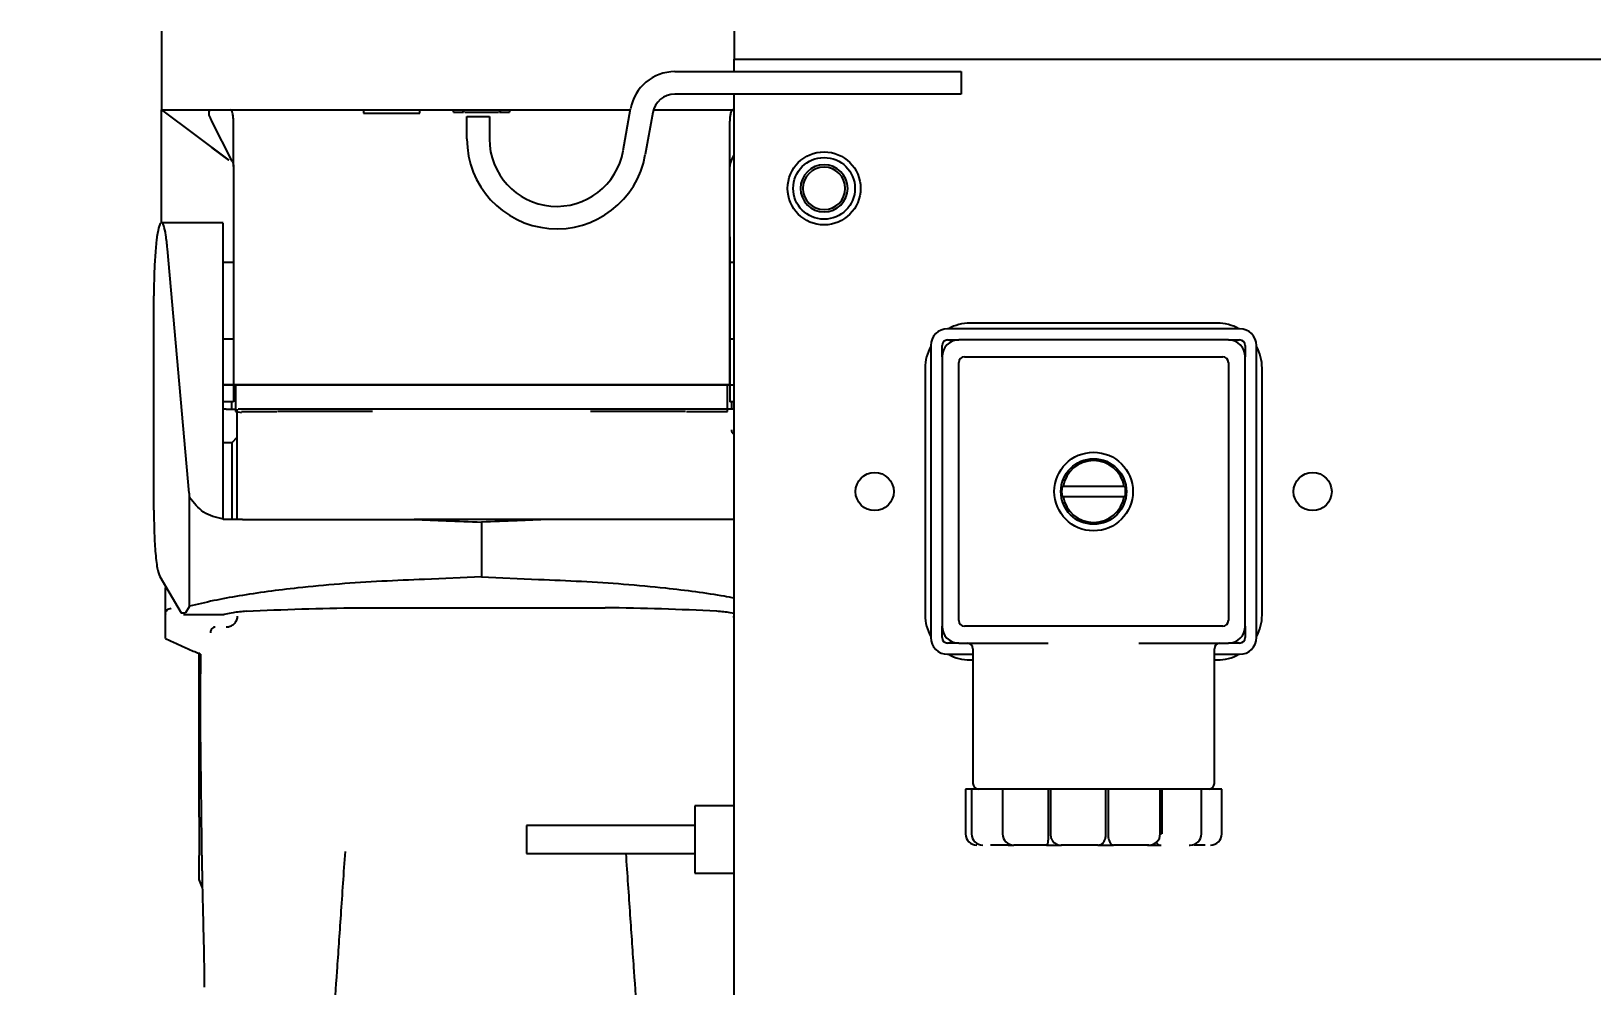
# Model space of a CAD drawing. Header units: inches. Extents: x -347369 to -260369, y 119522 to 149869.
# Drawn here: x -322024.9 to -321886, y 137354.6 to 137439.7 of the extents above; entities that cross this region are included whole.
import ezdxf

# ---------------------------------------------------------------- set-up
doc = ezdxf.new("R2010")
doc.units = ezdxf.units.IN
doc.header["$LTSCALE"] = 300
doc.layers.add('MACCHINA', color=40, linetype='Continuous')
doc.layers.add('QUOTE', color=7, linetype='Continuous')
doc.styles.get("Standard").update_dxf_attribs({"font": 'romans.shx'})
doc.dimstyles.new('sc1a100', dxfattribs={"dimscale": 100, "dimtxt": 3, "dimasz": 3, "dimexe": 0, "dimexo": 0, "dimgap": 1, "dimtad": 1, "dimzin": 12, "dimdsep": 46, "dimtxsty": 'Standard', "dimblk": 'CLOSEDBLANK', "dimcen": 1, "dimclrd": 253, "dimclre": 253, "dimclrt": 2, "dimadec": 0, "dimazin": 3, "dimtfac": 1, "dimtmove": 0, "dimatfit": 1, "dimldrblk": 'CLOSEDBLANK', "dimfxl": 1, "dimtolj": 1, "dimtzin": 0, "dimarcsym": 0})

# ---------------------------------------------------------------- blocks, each defined once
blk = doc.blocks.new('_ClosedBlank')
at = {"color": 0, "linetype": 'ByBlock', "lineweight": -2}
for p, q in [((-1, 0.16667), (0, 0)), ((-1, 0.16667), (-1, -0.16667)), ((0, 0), (-1, -0.16667))]:
    blk.add_line(p, q, dxfattribs=at)
blk = doc.blocks.new('*D28')
at = {"layer": 'Defpoints', "color": 0, "transparency": 16777216}
for p in [(-322483.62, 140399.66), (-321493.68, 139989.61), (-324251.39, 137231.89), (-323921.75, 136508.74), (-322483.62, 136499.66)]:
    blk.add_point(p, dxfattribs=at)
at = {"layer": 'QUOTE', "color": 253, "lineweight": -2, "transparency": 16777216}
for p, q in [((-324251.39, 137231.89), (-324517.44, 136965.84)), ((-322483.62, 136499.66), (-322483.62, 136123.4))]:
    blk.add_line(p, q, dxfattribs=at)
blk.add_arc((-322483.62, 138999.66), 2876.26, 230.97879, 264.02121, dxfattribs=at)
at = {"layer": 'QUOTE', "color": 253, "lineweight": -2, "transparency": 16777216, "xscale": 300, "yscale": 300, "zscale": 300}
for p, rotation in [((-324517.44, 136965.84), 137.9893954922992), ((-322483.62, 136123.4), 357.0106045077002)]:
    blk.add_blockref('_ClosedBlank', p, dxfattribs=dict(at, rotation=rotation))
at = {"layer": 'QUOTE', "color": 2, "transparency": 16777216, "insert": (-323488.65, 136573.31), "char_height": 300, "attachment_point": 5, "rotation": 337.5}
blk.add_mtext('\\A1;45°', dxfattribs=at)
blk = doc.blocks.new('*D38')
at = {"layer": 'Defpoints', "color": 0, "transparency": 16777216}
for p in [(-322483.62, 140399.66), (-323696.06, 139699.66), (-320318.56, 137749.66), (-322483.62, 136499.66), (-321507.47, 136317.71)]:
    blk.add_point(p, dxfattribs=at)
at = {"layer": 'QUOTE', "color": 253, "lineweight": -2, "transparency": 16777216}
for p, q in [((-320318.56, 137749.66), (-320011.93, 137572.62)), ((-322483.62, 136499.66), (-322483.62, 136145.58))]:
    blk.add_line(p, q, dxfattribs=at)
blk.add_arc((-322483.62, 138999.66), 2854.07, 276.02531, 323.97469, dxfattribs=at)
at = {"layer": 'QUOTE', "color": 253, "lineweight": -2, "transparency": 16777216, "xscale": 300, "yscale": 300, "zscale": 300}
for p, rotation in [((-320011.93, 137572.62), 56.98734634615995), ((-322483.62, 136145.58), 183.0126536538403)]:
    blk.add_blockref('_ClosedBlank', p, dxfattribs=dict(at, rotation=rotation))
at = {"layer": 'QUOTE', "color": 2, "transparency": 16777216, "insert": (-321181.59, 136744.46), "char_height": 300, "attachment_point": 5, "rotation": 30}
blk.add_mtext('\\A1;60°', dxfattribs=at)
blk = doc.blocks.new('A$Cad528b1c')
at = {"layer": 'MACCHINA'}
for p, q in [((470.3, -1560), (470.3, -1567)), ((521.3, -1560), (521.3, -1562.5)), ((521.3, -1562.5), (527.3, -1562.5)), ((521.3, -1563.24), (521.3, -1562.5)), ((521.3, -1563.6), (521.3, -1563.24)), ((527.3, -1562.5), (663.3, -1562.5)), ((516.01, -1563.6), (541.5, -1563.6)), ((541.5, -1563.6), (541.5, -1565.6)), ((541.5, -1565.6), (516.01, -1565.6)), ((521.3, -1677), (521.3, -1565.6)), ((470.27, -1566.97), (470.3, -1567)), ((470.3, -1567), (476.3, -1571.5)), ((470.3, -1567), (470.3, -1567)), ((470.64, -1567), (474.72, -1567)), ((474.72, -1567), (478.09, -1567)), ((476.42, -1567), (481.7, -1567)), ((478.09, -1567), (479.59, -1567)), ((479.59, -1567), (489.8, -1567)), ((488.29, -1567), (488.29, -1567.3)), ((488.3, -1567), (488.3, -1567.3)), ((489.8, -1567), (507.8, -1567)), ((493.3, -1567.3), (493.3, -1567)), ((496.3, -1567.2), (496.3, -1567)), ((497.13, -1567), (497.13, -1567.2)), ((497.13, -1567.2), (497.19, -1567.2)), ((497.19, -1567), (497.19, -1567.2)), ((497.3, -1567.2), (500.3, -1567.2)), ((500.41, -1567), (500.41, -1567.2)), ((500.41, -1567.2), (500.47, -1567.2)), ((500.47, -1567), (500.47, -1567.2)), ((500.47, -1567.2), (501.3, -1567.2)), ((501.3, -1567), (501.3, -1567.2)), ((507.8, -1567), (512.05, -1567)), ((511.41, -1570.64), (512.07, -1566.91)), ((514.04, -1567.25), (513.38, -1570.99)), ((514.1, -1567), (518.01, -1567)), ((515.9, -1567), (521.18, -1567)), ((518.01, -1567), (519.51, -1567)), ((519.51, -1567), (521.3, -1567)), ((476.59, -1571.59), (474.77, -1568)), ((476.7, -1572.04), (476.7, -1568)), ((497.5, -1567.6), (499.5, -1567.6)), ((497.5, -1569.6), (497.5, -1567.6)), ((499.5, -1567.6), (499.5, -1569.6)), ((520.9, -1572.04), (520.9, -1568)), ((476.3, -1571.5), (474.82, -1570.39)), ((476.3, -1571.5), (476.3, -1571.5)), ((521.01, -1571.59), (521.3, -1571.01)), ((476.7, -1572.04), (476.7, -1591.5)), ((520.9, -1591.5), (520.9, -1572.04)), ((470.3, -1577.1), (470.3, -1575.23)), ((475.8, -1577.06), (470.3, -1577.06)), ((476.7, -1578.31), (476.7, -1591.5)), ((520.9, -1578.31), (520.9, -1591.5)), ((472.75, -1601.15), (470.83, -1579.38)), ((475.8, -1601.34), (475.8, -1579.38)), ((476.77, -1580.6), (475.73, -1580.6)), ((521.3, -1580.6), (520.9, -1580.6)), ((469.62, -1602.67), (469.62, -1583.56)), ((566.3, -1586.5), (540.3, -1586.5)), ((564.3, -1586), (542.3, -1586)), ((475.73, -1587.4), (476.77, -1587.4)), ((520.9, -1587.4), (521.3, -1587.4)), ((538.8, -1588), (538.8, -1614)), ((539.8, -1589), (539.8, -1588)), ((540.3, -1587.5), (541.3, -1587.5)), ((565.3, -1587.5), (541.3, -1587.5)), ((565.3, -1587.5), (566.3, -1587.5)), ((566.8, -1588), (566.8, -1589)), ((567.8, -1614), (567.8, -1588)), ((539.8, -1589), (539.8, -1613)), ((541.3, -1612.5), (541.3, -1589.5)), ((541.8, -1589), (564.8, -1589)), ((565.3, -1589.5), (565.3, -1612.5)), ((566.8, -1613), (566.8, -1589)), ((538.3, -1590), (538.3, -1612)), ((568.3, -1612), (568.3, -1590)), ((475.7, -1591.5), (476.7, -1591.5)), ((476.7, -1591.5), (480.9, -1591.5)), ((476.7, -1591.5), (476.7, -1591.5)), ((476.7, -1591.5), (476.7, -1593)), ((476.9, -1591.5), (476.9, -1591.68)), ((476.9, -1591.5), (480.56, -1591.5)), ((476.9, -1591.5), (476.9, -1591.5)), ((476.9, -1591.5), (476.9, -1591.5)), ((476.9, -1591.5), (476.9, -1591.5)), ((476.9, -1591.5), (476.9, -1591.5)), ((476.9, -1591.5), (476.9, -1593.86)), ((476.9, -1591.68), (476.9, -1593.86)), ((480.56, -1591.5), (480.64, -1591.5)), ((508.5, -1591.5), (489.1, -1591.5)), ((489.1, -1591.5), (508.5, -1591.5)), ((516.7, -1591.5), (520.9, -1591.5)), ((516.96, -1591.5), (517.06, -1591.5)), ((517.06, -1591.5), (520.7, -1591.5)), ((520.7, -1593.86), (520.7, -1591.5)), ((520.7, -1591.5), (520.7, -1591.5)), ((520.7, -1593.86), (520.7, -1591.5)), ((520.9, -1591.5), (520.9, -1591.5)), ((520.9, -1591.5), (521.3, -1591.5)), ((520.9, -1591.5), (521.3, -1591.5)), ((520.9, -1591.5), (520.9, -1591.5)), ((520.9, -1591.5), (520.9, -1593)), ((476.7, -1593), (475.8, -1593)), ((476.05, -1593.65), (475.8, -1593.65)), ((476.05, -1593.65), (476.9, -1593.65)), ((476.55, -1593.65), (476.55, -1593)), ((477.1, -1593.89), (476.9, -1593.86)), ((476.9, -1593.86), (477.14, -1593.86)), ((476.96, -1593.86), (477.42, -1593.97)), ((477.05, -1603.5), (477.05, -1593.65)), ((477.42, -1593.86), (480.56, -1593.86)), ((508.95, -1593.65), (489.35, -1593.65)), ((517.06, -1593.86), (520.7, -1593.86)), ((521.3, -1593), (520.9, -1593)), ((521.05, -1593), (521.05, -1593.65)), ((521.25, -1593.65), (521.3, -1593.65)), ((476.55, -1596.65), (475.8, -1596.65)), ((477.05, -1596.15), (476.55, -1596.65)), ((476.55, -1596.65), (476.55, -1600.05)), ((521.3, -1596.2), (521.25, -1596.15)), ((476.55, -1600.05), (476.55, -1603.45)), ((550.48, -1600.55), (550.59, -1600.55)), ((556.01, -1600.55), (550.59, -1600.55)), ((556.01, -1600.55), (556.12, -1600.55)), ((472.75, -1601.15), (472.77, -1601.34)), ((472.75, -1601.15), (472.75, -1611.27)), ((472.77, -1601.34), (472.8, -1601.52)), ((472.8, -1611.22), (472.8, -1601.52)), ((550.48, -1601.45), (550.59, -1601.45)), ((550.59, -1601.45), (556.01, -1601.45)), ((556.01, -1601.45), (556.12, -1601.45)), ((475.8, -1603.45), (476.55, -1603.45)), ((475.8, -1603.45), (475.8, -1603.5)), ((477.52, -1603.5), (475.8, -1603.5)), ((477.52, -1603.49), (477.52, -1603.5)), ((504.8, -1603.49), (492.8, -1603.49)), ((520.08, -1603.5), (520.08, -1603.49)), ((521.3, -1603.5), (520.08, -1603.5)), ((498.8, -1603.73), (498.8, -1608.61)), ((470.14, -1608.57), (472.06, -1611.8)), ((470.14, -1608.57), (470.65, -1609.43)), ((498.8, -1608.61), (493.72, -1608.83)), ((498.8, -1608.61), (503.88, -1608.83)), ((470.65, -1610.05), (470.65, -1609.54)), ((470.65, -1611.91), (470.65, -1610.05)), ((470.65, -1611.88), (470.65, -1611.91)), ((470.65, -1614.1), (470.65, -1611.91)), ((472.06, -1611.8), (472.43, -1611.8)), ((472.25, -1611.95), (475.84, -1611.95)), ((472.75, -1611.27), (472.43, -1611.8)), ((472.75, -1611.27), (472.8, -1611.22)), ((487.8, -1611.35), (509.8, -1611.35)), ((521.3, -1611.87), (520.93, -1611.8)), ((476.25, -1613.07), (476.05, -1613.09)), ((521.3, -1612.37), (521.25, -1612.09)), ((539.8, -1614), (539.8, -1613)), ((564.8, -1613), (541.8, -1613)), ((566.8, -1613), (566.8, -1614)), ((541.3, -1614.5), (540.3, -1614.5)), ((541.3, -1614.5), (549.26, -1614.5)), ((557.34, -1614.5), (565.3, -1614.5)), ((566.3, -1614.5), (565.3, -1614.5)), ((540.3, -1615.5), (542.55, -1615.5)), ((542.3, -1616), (542.55, -1616)), ((542.55, -1615), (542.55, -1627)), ((564.05, -1627), (564.05, -1615)), ((564.05, -1615.5), (566.3, -1615.5)), ((564.05, -1616), (564.3, -1616)), ((473.77, -1616.71), (473.76, -1617.03)), ((541.89, -1627.5), (541.89, -1631.5)), ((542.44, -1627.5), (541.89, -1627.5)), ((542.44, -1627.5), (542.44, -1631.5)), ((545.24, -1627.5), (542.44, -1627.5)), ((545.19, -1627.5), (545.19, -1631.5)), ((549.29, -1627.5), (545.19, -1627.5)), ((549.29, -1631.5), (549.29, -1627.5)), ((549.45, -1627.5), (549.29, -1627.5)), ((549.45, -1627.5), (549.45, -1631.5)), ((554.4, -1627.5), (549.45, -1627.5)), ((554.4, -1631.5), (554.4, -1627.5)), ((554.58, -1627.5), (554.4, -1627.5)), ((554.58, -1627.5), (554.58, -1631.5)), ((559.23, -1627.5), (554.58, -1627.5)), ((559.23, -1631.5), (559.23, -1627.5)), ((559.37, -1627.5), (559.37, -1631.5)), ((562.91, -1627.5), (559.37, -1627.5)), ((562.91, -1631.5), (562.91, -1627.5)), ((564.71, -1627.5), (562.91, -1627.5)), ((564.71, -1631.5), (564.71, -1627.5)), ((521.3, -1629), (517.8, -1629)), ((517.8, -1629), (517.8, -1629.23)), ((517.8, -1629.23), (517.8, -1635)), ((517.8, -1630.75), (502.8, -1630.75)), ((502.8, -1630.75), (502.8, -1633.25)), ((545.69, -1632.5), (546.19, -1632.5)), ((549.11, -1632.5), (550.43, -1632.5)), ((553.66, -1632.5), (555.08, -1632.5)), ((558.11, -1632.5), (559.26, -1632.5)), ((559.37, -1631.5), (559.22, -1631.5)), ((502.8, -1633.25), (517.8, -1633.25)), ((473.94, -1636.29), (473.65, -1635.55)), ((517.8, -1635), (521.3, -1635)), ((474.11, -1644.9), (474.11, -1645.15))]:
    blk.add_line(p, q, dxfattribs=at)
at = {"layer": 'MACCHINA', "flags": 128}
blk.add_lwpolyline([(476.7, -1580.6), (476.7, -1580.86), (476.7, -1581.6), (476.7, -1582.7), (476.7, -1584), (476.7, -1585.3), (476.7, -1586.4), (476.7, -1587.14), (476.7, -1587.4), (476.7, -1587.4)], dxfattribs=at)
at = {"layer": 'MACCHINA'}
for centre, radius in [((529.3, -1574), 3.25), ((529.3, -1574), 2.75), ((553.3, -1601), 3.5), ((533.8, -1601), 1.7), ((553.3, -1601), 2.92), ((572.8, -1601), 1.7)]:
    blk.add_circle(centre, radius, dxfattribs=at)
for centre, radius, start, end in [((516.01, -1567.6), 4, 90, 170), ((516.01, -1567.6), 2, 90, 170), ((505.5, -1569.6), 8, 180, 350), ((505.5, -1569.6), 6, 180, 350), ((529.3, -1574), 2.1, 90, 270), ((529.3, -1574), 1.89, 90, 270), ((529.3, -1574), 2.1, 270, 90), ((529.3, -1574), 1.89, 270, 90), ((540.3, -1588), 1.5, 90, 180), ((542.3, -1590), 4, 90, 118.955), ((564.3, -1590), 4, 61.045, 90), ((566.3, -1588), 1.5, 0, 90), ((542.3, -1590), 4, 151.045, 180), ((540.3, -1588), 0.5, 90, 180), ((541.3, -1589), 1.5, 90, 180), ((565.3, -1589), 1.5, 0, 90), ((566.3, -1588), 0.5, 0, 90), ((564.3, -1590), 4, 0, 28.955), ((541.8, -1589.5), 0.5, 90, 180), ((564.8, -1589.5), 0.5, 0, 90), ((521.55, -1595.5), 0.5, 180, 233.1301), ((553.3, -1601), 2.75, 9.418, 170.582), ((553.3, -1601), 2.85, 170.9313, 189.0687), ((553.3, -1601), 2.85, 350.9313, 9.0687), ((553.3, -1601), 2.75, 189.418, 350.582), ((542.3, -1612), 4, 180, 208.955), ((541.3, -1613), 1.5, 180, 270), ((541.8, -1612.5), 0.5, 180, 270), ((564.8, -1612.5), 0.5, 270, 0), ((565.3, -1613), 1.5, 270, 0), ((564.3, -1612), 4, 331.045, 0), ((540.3, -1614), 1.5, 180, 270), ((540.3, -1614), 0.5, 180, 270), ((542.05, -1615), 0.5, 0, 90), ((564.55, -1615), 0.5, 90, 180), ((566.3, -1614), 0.5, 270, 0), ((566.3, -1614), 1.5, 270, 0), ((542.3, -1612), 4, 241.045, 270), ((564.3, -1612), 4, 270, 298.955), ((543.05, -1627), 0.5, 180, 270), ((563.55, -1627), 0.5, 270, 0), ((542.89, -1631.5), 1, 180, 270), ((543.44, -1631.5), 1, 180, 270), ((546.19, -1631.5), 1, 180, 270), ((550.42, -1631.5), 1, 248.5315, 270), ((558.23, -1631.5), 1, 270, 0), ((559.3, -1632), 0.5, 211.9218, 270), ((561.91, -1631.5), 1, 270, 0), ((563.71, -1631.5), 1, 270, 0)]:
    blk.add_arc(centre, radius, start, end, dxfattribs=at)
for points, knots in [([(470.3, -1567), (470.3, -1567), (470.31, -1567), (470.4, -1567), (470.54, -1567), (470.64, -1567)], [0, 0, 0, 0, 0.2532845, 0.5065689, 1, 1, 1, 1]), ([(470.3, -1575.23), (470.3, -1574.19), (470.3, -1572.16), (470.3, -1569.5), (470.3, -1567.75), (470.3, -1567.06), (470.3, -1567.01), (470.3, -1567)], [0, 0, 0, 0, 0.25699, 0.504816, 0.747949, 0.924846, 1, 1, 1, 1]), ([(474.77, -1568), (474.73, -1567.91), (474.64, -1567.73), (474.55, -1567.47), (474.52, -1567.26), (474.55, -1567.1), (474.62, -1567.01), (474.69, -1567), (474.72, -1567)], [0, 0, 0, 0, 0.1734049, 0.3480847, 0.4997795, 0.6411966, 0.847005, 1, 1, 1, 1]), ([(488.3, -1567.3), (488.71, -1567.3), (489.49, -1567.3), (490.8, -1567.3), (492.11, -1567.3), (492.89, -1567.3), (493.3, -1567.3)], [0, 0, 0, 0, 0.26011, 0.500031, 0.739936, 1, 1, 1, 1]), ([(521.18, -1567), (521.15, -1567.01), (521.1, -1567.02), (521.03, -1567.14), (520.99, -1567.24), (520.98, -1567.29), (520.98, -1567.29), (520.98, -1567.3), (520.97, -1567.31), (520.95, -1567.41), (520.91, -1567.63), (520.9, -1567.88), (520.9, -1568)], [0, 0, 0, 0, 0.183177, 0.366354, 0.500548, 0.500629, 0.501256, 0.502991, 0.509538, 0.534944, 0.76369, 1, 1, 1, 1]), ([(476.59, -1571.59), (476.62, -1571.66), (476.69, -1571.8), (476.7, -1571.96), (476.7, -1572.04)], [0, 0, 0, 0, 0.50312, 1, 1, 1, 1]), ([(521.01, -1571.59), (520.98, -1571.66), (520.91, -1571.8), (520.9, -1571.96), (520.9, -1572.04)], [0, 0, 0, 0, 0.50312, 1, 1, 1, 1]), ([(470.83, -1579.38), (470.78, -1578.95), (470.69, -1578.05), (470.49, -1577.21), (470.27, -1576.94), (470.04, -1577.42), (469.85, -1578.53), (469.72, -1580.06), (469.63, -1581.77), (469.62, -1582.97), (469.62, -1583.56)], [0, 0, 0, 0, 0.112718, 0.239598, 0.376397, 0.516115, 0.650848, 0.774264, 0.889359, 1, 1, 1, 1]), ([(475.8, -1579.38), (475.8, -1578.91), (475.8, -1577.98), (475.8, -1577.19), (475.8, -1577.12), (475.8, -1577.1)], [0, 0, 0, 0, 0.3499165, 0.6998331, 1, 1, 1, 1]), ([(489.1, -1591.5), (487, -1591.5), (482.79, -1591.5), (478.73, -1591.5), (476.7, -1591.5)], [0, 0, 0, 0, 0.500002, 1, 1, 1, 1]), ([(480.64, -1591.5), (482.04, -1591.5), (484.83, -1591.5), (487.68, -1591.5), (489.1, -1591.5)], [0, 0, 0, 0, 0.499717, 1, 1, 1, 1]), ([(520.9, -1591.5), (518.87, -1591.5), (514.81, -1591.5), (510.6, -1591.5), (508.5, -1591.5)], [0, 0, 0, 0, 0.499998, 1, 1, 1, 1]), ([(508.5, -1591.5), (509.92, -1591.5), (512.77, -1591.5), (515.56, -1591.5), (516.96, -1591.5)], [0, 0, 0, 0, 0.500207, 1, 1, 1, 1]), ([(520.9, -1591.5), (520.92, -1591.5), (520.95, -1591.5), (521.11, -1591.5), (521.26, -1591.5), (521.3, -1591.5)], [0, 0, 0, 0, 0.429158, 0.858316, 1, 1, 1, 1]), ([(477.42, -1593.65), (477.37, -1593.65), (477.27, -1593.65), (477.17, -1593.65), (477.14, -1593.65), (477.14, -1593.65)], [0, 0, 0, 0, 0.468147, 0.936293, 1, 1, 1, 1]), ([(489.35, -1593.65), (488.35, -1593.65), (486.36, -1593.65), (482.36, -1593.65), (479.4, -1593.65), (477.42, -1593.65)], [0, 0, 0, 0, 0.247255, 0.496193, 1, 1, 1, 1]), ([(489.1, -1593.86), (487.51, -1593.86), (484.66, -1593.86), (481.87, -1593.86), (480.64, -1593.86)], [0, 0, 0, 0, 0.56022, 1, 1, 1, 1]), ([(516.96, -1593.86), (515.39, -1593.86), (512.59, -1593.86), (509.75, -1593.86), (508.5, -1593.86)], [0, 0, 0, 0, 0.55973, 1, 1, 1, 1]), ([(520.88, -1593.65), (518.92, -1593.65), (515.98, -1593.65), (511.99, -1593.65), (509.97, -1593.65), (508.95, -1593.65)], [0, 0, 0, 0, 0.496998, 0.747931, 1, 1, 1, 1]), ([(521.25, -1593.65), (521.24, -1593.65), (521.23, -1593.65), (521.15, -1593.65), (521.02, -1593.65), (520.92, -1593.65), (520.88, -1593.65)], [0, 0, 0, 0, 0.256065, 0.512129, 0.768192, 1, 1, 1, 1]), ([(475.8, -1603.45), (475.18, -1603.32), (474.01, -1603.06), (473.18, -1602.01), (472.8, -1601.52)], [0, 0, 0, 0, 0.528863, 1, 1, 1, 1]), ([(469.62, -1602.67), (469.62, -1603.28), (469.64, -1604.58), (469.74, -1606.41), (469.91, -1607.95), (470.06, -1608.36), (470.14, -1608.57)], [0, 0, 0, 0, 0.218467, 0.466065, 0.732209, 1, 1, 1, 1]), ([(492.8, -1603.49), (493.75, -1603.52), (495.73, -1603.6), (497.74, -1603.68), (498.8, -1603.73)], [0, 0, 0, 0, 0.4760504, 1, 1, 1, 1]), ([(504.8, -1603.49), (503.85, -1603.52), (501.87, -1603.6), (499.86, -1603.68), (498.8, -1603.73)], [0, 0, 0, 0, 0.47605, 1, 1, 1, 1]), ([(521.3, -1603.5), (521.28, -1603.5), (521.19, -1603.5), (521.01, -1603.5), (520.88, -1603.5)], [0, 0, 0, 0, 0.235952, 1, 1, 1, 1]), ([(493.72, -1608.83), (492.44, -1608.88), (489.85, -1608.98), (486.06, -1609.23), (482.68, -1609.55), (479.7, -1609.91), (477.2, -1610.29), (474.83, -1610.72), (473.49, -1611.05), (472.8, -1611.22)], [0, 0, 0, 0, 0.1519901, 0.308723, 0.4730879, 0.5996469, 0.7319441, 0.8602633, 1, 1, 1, 1]), ([(503.88, -1608.83), (505.16, -1608.88), (507.75, -1608.98), (511.54, -1609.23), (514.94, -1609.55), (517.9, -1609.91), (519.95, -1610.21), (521, -1610.41), (521.3, -1610.47)], [0, 0, 0, 0, 0.194601, 0.394089, 0.603594, 0.766421, 0.93386, 1, 1, 1, 1]), ([(476.67, -1611.8), (476.43, -1611.85), (476.07, -1611.92), (475.86, -1611.95), (475.84, -1611.95), (475.84, -1611.95)], [0, 0, 0, 0, 0.59379, 0.893015, 1, 1, 1, 1]), ([(477.86, -1611.67), (477.65, -1611.69), (477.2, -1611.72), (476.85, -1611.77), (476.67, -1611.8)], [0, 0, 0, 0, 0.48337, 1, 1, 1, 1]), ([(477.86, -1611.67), (479.49, -1611.59), (482.74, -1611.42), (486.12, -1611.38), (487.8, -1611.35)], [0, 0, 0, 0, 0.503354, 1, 1, 1, 1]), ([(519.74, -1611.67), (518.11, -1611.59), (514.86, -1611.42), (511.48, -1611.38), (509.8, -1611.35)], [0, 0, 0, 0, 0.502301, 1, 1, 1, 1]), ([(520.93, -1611.8), (520.75, -1611.77), (520.4, -1611.72), (519.96, -1611.69), (519.74, -1611.67)], [0, 0, 0, 0, 0.51292, 1, 1, 1, 1]), ([(475.09, -1613.07), (475.03, -1613.08), (474.92, -1613.1), (474.77, -1613.22), (474.69, -1613.36), (474.66, -1613.48), (474.65, -1613.55), (474.65, -1613.58)], [0, 0, 0, 0, 0.253034, 0.500254, 0.746685, 0.871863, 1, 1, 1, 1]), ([(477.05, -1612.09), (477.04, -1612.2), (477.01, -1612.44), (476.83, -1612.73), (476.57, -1612.97), (476.36, -1613.03), (476.25, -1613.07)], [0, 0, 0, 0, 0.241266, 0.490973, 0.727176, 1, 1, 1, 1]), ([(470.65, -1614.1), (471, -1614.26), (471.69, -1614.57), (472.73, -1615.03), (473.43, -1615.34), (473.77, -1615.49)], [0, 0, 0, 0, 0.33516, 0.66758, 1, 1, 1, 1]), ([(473.65, -1630), (473.65, -1628.94), (473.65, -1626.82), (473.65, -1623.65), (473.65, -1620.99), (473.65, -1618.96), (473.65, -1617.07), (473.65, -1615.87), (473.65, -1615.35)], [0, 0, 0, 0, 0.25527, 0.514963, 0.645038, 0.774437, 0.901233, 1, 1, 1, 1]), ([(473.77, -1615.49), (473.77, -1615.6), (473.78, -1615.81), (473.78, -1616.22), (473.77, -1616.52), (473.77, -1616.71)], [0, 0, 0, 0, 0.2604, 0.520797, 1, 1, 1, 1]), ([(473.76, -1617.03), (473.75, -1618.27), (473.73, -1620.75), (473.78, -1625.49), (473.82, -1628.91), (473.85, -1631.12)], [0, 0, 0, 0, 0.260494, 0.520995, 1, 1, 1, 1]), ([(563.55, -1627.5), (563.52, -1627.5), (563.45, -1627.5), (562.88, -1627.5), (561.93, -1627.5), (560.6, -1627.5), (558.96, -1627.5), (557.12, -1627.5), (555.21, -1627.5), (553.3, -1627.5), (551.39, -1627.5), (549.48, -1627.5), (547.64, -1627.5), (546, -1627.5), (544.67, -1627.5), (543.72, -1627.5), (543.15, -1627.5), (543.08, -1627.5), (543.05, -1627.5)], [0, 0, 0, 0, 0.058258, 0.120006, 0.18432, 0.25, 0.31568, 0.379994, 0.441742, 0.5, 0.558258, 0.620006, 0.68432, 0.75, 0.81568, 0.879994, 0.941742, 1, 1, 1, 1]), ([(473.65, -1630), (473.65, -1630.65), (473.65, -1631.95), (473.65, -1632.93), (473.65, -1633.42)], [0, 0, 0, 0, 0.50075, 1, 1, 1, 1]), ([(473.85, -1631.12), (473.85, -1631.52), (473.86, -1632.36), (473.88, -1633.67), (473.91, -1634.94), (473.93, -1636.25), (473.96, -1637.42), (473.98, -1638.2), (473.99, -1638.52)], [0, 0, 0, 0, 0.154268, 0.325556, 0.51375, 0.663174, 0.861364, 1, 1, 1, 1]), ([(545.69, -1632.5), (545.48, -1632.5), (545.17, -1632.5), (544.74, -1632.5), (544.4, -1632.5), (544.22, -1632.5), (544.12, -1632.5)], [0, 0, 0, 0, 0.382011, 0.578953, 0.776203, 1, 1, 1, 1]), ([(549.11, -1632.5), (548.96, -1632.5), (548.74, -1632.5), (548.34, -1632.5), (547.92, -1632.5), (547.37, -1632.5), (546.79, -1632.5), (546.36, -1632.5), (546.19, -1632.5), (546.2, -1632.5), (546.2, -1632.5)], [0, 0, 0, 0, 0.15259, 0.231256, 0.310045, 0.460424, 0.615689, 0.770955, 0.921334, 1, 1, 1, 1]), ([(549.11, -1632.5), (549.14, -1632.49), (549.2, -1632.47), (549.24, -1632.3), (549.26, -1632.1), (549.28, -1631.92), (549.28, -1631.72), (549.29, -1631.57), (549.29, -1631.5)], [0, 0, 0, 0, 0.244851, 0.499464, 0.624093, 0.748362, 0.873179, 1, 1, 1, 1]), ([(549.45, -1631.5), (549.46, -1631.57), (549.47, -1631.72), (549.53, -1631.92), (549.63, -1632.1), (549.79, -1632.3), (549.95, -1632.37), (550.05, -1632.42)], [0, 0, 0, 0, 0.173188, 0.343649, 0.513372, 0.683596, 1, 1, 1, 1]), ([(553.66, -1632.5), (553.61, -1632.5), (553.53, -1632.5), (553.27, -1632.5), (552.96, -1632.5), (552.46, -1632.5), (551.81, -1632.5), (551.19, -1632.5), (550.78, -1632.5), (550.56, -1632.5), (550.41, -1632.5), (550.42, -1632.5), (550.43, -1632.5)], [0, 0, 0, 0, 0.123918, 0.187802, 0.251787, 0.373909, 0.5, 0.626091, 0.748213, 0.812098, 0.876082, 1, 1, 1, 1]), ([(553.66, -1632.5), (553.75, -1632.49), (553.94, -1632.47), (554.15, -1632.3), (554.27, -1632.1), (554.35, -1631.92), (554.39, -1631.72), (554.4, -1631.57), (554.4, -1631.5)], [0, 0, 0, 0, 0.244851, 0.499464, 0.624093, 0.748362, 0.873179, 1, 1, 1, 1]), ([(554.58, -1631.5), (554.59, -1631.57), (554.59, -1631.72), (554.62, -1631.92), (554.67, -1632.1), (554.75, -1632.3), (554.88, -1632.47), (555.02, -1632.49), (555.08, -1632.5)], [0, 0, 0, 0, 0.1268102, 0.2516234, 0.375896, 0.5005356, 0.7551349, 1, 1, 1, 1]), ([(558.23, -1632.5), (558.22, -1632.5), (558.21, -1632.5), (558.08, -1632.5), (557.78, -1632.5), (557.22, -1632.5), (556.58, -1632.5), (556.04, -1632.5), (555.67, -1632.5), (555.33, -1632.5), (555.18, -1632.5), (555.08, -1632.5)], [0, 0, 0, 0, 0.072921, 0.145955, 0.285351, 0.429277, 0.573203, 0.712599, 0.78552, 0.858554, 1, 1, 1, 1]), ([(561.81, -1632.5), (561.81, -1632.5), (561.86, -1632.5), (561.9, -1632.5), (561.9, -1632.5), (561.9, -1632.5)], [0, 0, 0, 0, 0.063707, 0.65231, 1, 1, 1, 1]), ([(563.24, -1632.5), (563.12, -1632.5), (562.87, -1632.5), (562.5, -1632.5), (562.28, -1632.5), (562.25, -1632.5)], [0, 0, 0, 0, 0.42605, 0.909597, 1, 1, 1, 1]), ([(473.65, -1635.55), (473.65, -1635.46), (473.65, -1635.27), (473.65, -1634.04), (473.65, -1633.42)], [0, 0, 0, 0, 0.500183, 1, 1, 1, 1]), ([(486.64, -1633.05), (486.51, -1634.95), (486.26, -1638.61), (485.92, -1643.63), (485.71, -1646.62), (485.61, -1648.05)], [0, 0, 0, 0, 0.360944, 0.694279, 1, 1, 1, 1]), ([(512.69, -1648.05), (512.59, -1646.62), (512.38, -1643.63), (512.04, -1638.67), (511.8, -1635.08), (511.67, -1633.25)], [0, 0, 0, 0, 0.309674, 0.647316, 1, 1, 1, 1]), ([(473.99, -1638.52), (473.99, -1638.59), (474, -1639.22), (474.02, -1640.22), (474.05, -1641.25), (474.06, -1641.8), (474.09, -1643.03), (474.1, -1643.99), (474.11, -1644.9)], [0, 0, 0, 0, 0.027331, 0.260435, 0.430674, 0.483545, 0.515138, 1, 1, 1, 1])]:
    blk.add_open_spline(points, degree=3, knots=knots, dxfattribs=at)
for points in [[(476.7, -1568), (476.7, -1567.87), (476.69, -1567.61), (476.63, -1567.28), (476.53, -1567.05), (476.46, -1567.02), (476.42, -1567)], [(496.3, -1567.2), (496.31, -1567.2), (496.33, -1567.2), (496.52, -1567.2), (496.79, -1567.2), (497.01, -1567.2), (497.13, -1567.2)], [(520.9, -1580.6), (520.9, -1580.65), (520.9, -1580.75), (520.9, -1581.54), (520.9, -1582.66), (520.9, -1584), (520.9, -1585.34), (520.9, -1586.46), (520.9, -1587.25), (520.9, -1587.35), (520.9, -1587.4)], [(476.7, -1591.5), (476.68, -1591.5), (476.65, -1591.5), (476.42, -1591.5), (476.09, -1591.5), (475.83, -1591.5), (475.7, -1591.5)], [(476.7, -1591.5), (476.68, -1591.5), (476.65, -1591.5), (476.42, -1591.5), (476.09, -1591.5), (475.83, -1591.5), (475.7, -1591.5)], [(475.8, -1603.45), (475.8, -1603.39), (475.8, -1603.26), (475.8, -1602.8), (475.8, -1602.18), (475.8, -1601.62), (475.8, -1601.34)], [(477.52, -1603.49), (478.63, -1603.49), (480.83, -1603.49), (484.59, -1603.49), (488.58, -1603.49), (491.4, -1603.49), (492.8, -1603.49)], [(520.08, -1603.49), (518.97, -1603.49), (516.77, -1603.49), (513.01, -1603.49), (509.02, -1603.49), (506.2, -1603.49), (504.8, -1603.49)], [(470.65, -1611.88), (470.66, -1611.81), (470.68, -1611.69), (470.8, -1611.53), (470.96, -1611.42), (471.09, -1611.41), (471.15, -1611.4)]]:
    blk.add_open_spline(points, degree=3, dxfattribs=at)

msp = doc.modelspace()

# ---------------------------------------------------------------- block references
msp.add_blockref('A$Cad528b1c', (-322483.625, 138999.656))

# ---------------------------------------------------------------- dimensions: what is measured, and where the dimension line sits
at = {"layer": 'QUOTE'}
for base, line2, picture, middle in [((-323921.753, 136508.745), ((-324251.392, 137231.889), (-321493.675, 139989.605)), '*D28', (-323488.649, 136573.311)), ((-321507.475, 136317.706), ((-320318.561, 137749.656), (-323696.06, 139699.656)), '*D38', (-321181.589, 136744.464))]:
    dim = msp.add_angular_dim_2l(base=base, line1=((-322483.625, 136499.656), (-322483.625, 140399.656)), line2=line2, dimstyle='sc1a100', dxfattribs=at)
    dim.commit()
    dim.dimension.update_dxf_attribs({"geometry": picture, "text_midpoint": middle})

doc.saveas('drawing.dxf')
